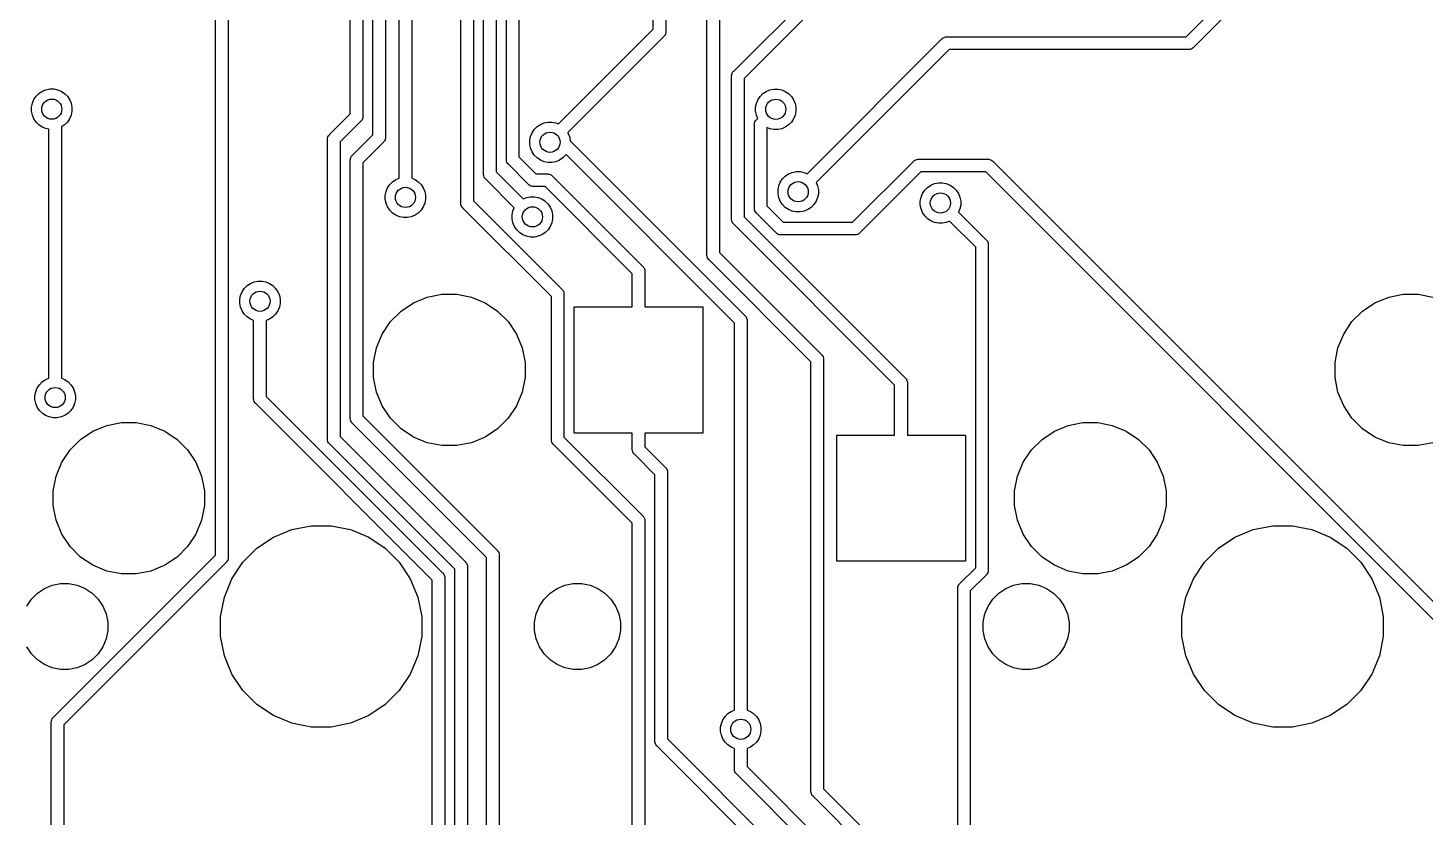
# Model space of a CAD drawing. Extents: x 1.2 to 14.9, y -4.9 to -0.3.
# Drawn here: x 9.416 to 10.506, y -3.134 to -2.518 of the extents above; entities that cross this region are included whole.
import ezdxf

# ---------------------------------------------------------------- set-up
doc = ezdxf.new("R2010")
doc.units = 0
doc.header["$MEASUREMENT"] = 0
doc.layers.add('BLACK', color=7, linetype='CONTINUOUS')

msp = doc.modelspace()

# ---------------------------------------------------------------- linework, layer by layer
at = {"layer": 'BLACK', "linetype": 'CONTINUOUS'}
for p, q in [((9.66772, -2.58543), (9.66772, -2.07921)), ((9.67756, -2.07921), (9.67756, -2.58723)), ((9.68545, -2.60165), (9.68545, -2.13216)), ((9.69529, -2.13396), (9.69529, -2.60344)), ((9.70585, -2.63548), (9.70585, -2.14937)), ((9.71569, -2.15117), (9.71569, -2.63548)), ((9.90408, -2.51928), (9.90408, -2.21799)), ((9.91393, -2.21979), (9.91393, -2.52108)), ((10.3198, -2.52536), (10.6274, -2.21772)), ((10.6357, -2.22341), (10.3255, -2.53359)), ((9.75403, -2.65499), (9.75403, -2.33513)), ((9.76387, -2.33513), (9.76387, -2.65319)), ((9.77176, -2.63232), (9.77176, -2.34302)), ((9.946, -2.69537), (9.946, -2.333)), ((9.95585, -2.33479), (9.95585, -2.69357)), ((9.7816, -2.34482), (9.7816, -2.63052)), ((9.78949, -2.62077), (9.78949, -2.35037)), ((9.79933, -2.35216), (9.79933, -2.61897)), ((9.56272, -2.92938), (9.56272, -2.41147)), ((9.57256, -2.40967), (9.57256, -2.93118)), ((9.96684, -2.55205), (10.0448, -2.47407)), ((10.053, -2.47976), (9.97507, -2.55774)), ((9.83016, -2.5932), (9.90408, -2.51928)), ((9.91231, -2.52497), (9.83739, -2.5999)), ((9.9125, -2.52482), (9.91231, -2.52497)), ((9.91282, -2.52443), (9.9125, -2.52482)), ((9.91312, -2.52407), (9.91282, -2.52443)), ((9.91357, -2.52321), (9.91312, -2.52407)), ((9.91385, -2.52228), (9.91357, -2.52321)), ((9.91357, -2.52321), (9.91357, -2.52321)), ((9.91393, -2.52156), (9.91385, -2.52228)), ((9.91393, -2.52108), (9.91395, -2.52132)), ((9.91395, -2.52132), (9.91393, -2.52156)), ((9.91393, -2.52156), (9.91393, -2.52156)), ((10.0242, -2.632), (10.1293, -2.52697)), ((10.1293, -2.52697), (10.1294, -2.52679)), ((10.1294, -2.52679), (10.1296, -2.52663)), ((10.1296, -2.52663), (10.1302, -2.52617)), ((10.1296, -2.52663), (10.1296, -2.52663)), ((10.1302, -2.52617), (10.131, -2.52571)), ((10.131, -2.52571), (10.132, -2.52543)), ((10.132, -2.52543), (10.1327, -2.52536)), ((10.1327, -2.52536), (10.1329, -2.52534)), ((10.1327, -2.52536), (10.1327, -2.52536)), ((10.1329, -2.52534), (10.1332, -2.52536)), ((10.1332, -2.52536), (10.3198, -2.52536)), ((10.135, -2.5352), (10.0312, -2.63896)), ((10.3216, -2.5352), (10.135, -2.5352)), ((10.3218, -2.53523), (10.3216, -2.5352)), ((10.3221, -2.5352), (10.3218, -2.53523)), ((10.3228, -2.53513), (10.3221, -2.5352)), ((10.3221, -2.5352), (10.3221, -2.5352)), ((10.3237, -2.53485), (10.3228, -2.53513)), ((10.3246, -2.5344), (10.3237, -2.53485)), ((10.3253, -2.53378), (10.3246, -2.5344)), ((10.3255, -2.53359), (10.3253, -2.53378)), ((9.9652, -2.5557), (9.96522, -2.55546)), ((9.96522, -2.55594), (9.9652, -2.5557)), ((9.96522, -2.55546), (9.9653, -2.55473)), ((9.96522, -2.55546), (9.96522, -2.55546)), ((9.96522, -2.66745), (9.96522, -2.55594)), ((9.9653, -2.55473), (9.96558, -2.5538)), ((9.96558, -2.5538), (9.96603, -2.55295)), ((9.96603, -2.55295), (9.96665, -2.5522)), ((9.96665, -2.5522), (9.96684, -2.55205)), ((9.97507, -2.55774), (9.97507, -2.66565)), ((9.42093, -2.57424), (9.42265, -2.57166)), ((9.42265, -2.57166), (9.42484, -2.56947)), ((9.42484, -2.56947), (9.42742, -2.56775)), ((9.42742, -2.56775), (9.43029, -2.56656)), ((9.43029, -2.56656), (9.43333, -2.56595)), ((9.43333, -2.56595), (9.43643, -2.56595)), ((9.43643, -2.56595), (9.43948, -2.56656)), ((9.43948, -2.56656), (9.44234, -2.56775)), ((9.44234, -2.56775), (9.44492, -2.56947)), ((9.44492, -2.56947), (9.44711, -2.57166)), ((9.44711, -2.57166), (9.44884, -2.57424)), ((9.98571, -2.57434), (9.98743, -2.57176)), ((9.98743, -2.57176), (9.98962, -2.56957)), ((9.98962, -2.56957), (9.9922, -2.56784)), ((9.9922, -2.56784), (9.99507, -2.56666)), ((9.99507, -2.56666), (9.99811, -2.56605)), ((9.99811, -2.56605), (10.0012, -2.56605)), ((10.0012, -2.56605), (10.0043, -2.56666)), ((10.0043, -2.56666), (10.0071, -2.56784)), ((10.0071, -2.56784), (10.0097, -2.56957)), ((10.0097, -2.56957), (10.0119, -2.57176)), ((10.0119, -2.57176), (10.0136, -2.57434)), ((9.41913, -2.58015), (9.41974, -2.57711)), ((9.41913, -2.58325), (9.41913, -2.58015)), ((9.41974, -2.57711), (9.42093, -2.57424)), ((9.44884, -2.57424), (9.45002, -2.57711)), ((9.45002, -2.57711), (9.45063, -2.58015)), ((9.45063, -2.58015), (9.45063, -2.58325)), ((9.98391, -2.58025), (9.98452, -2.57721)), ((9.98391, -2.58335), (9.98391, -2.58025)), ((9.98452, -2.57721), (9.98571, -2.57434)), ((10.0136, -2.57434), (10.0148, -2.57721)), ((10.0148, -2.57721), (10.0154, -2.58025)), ((10.0154, -2.58025), (10.0154, -2.58335)), ((9.41974, -2.58629), (9.41913, -2.58325)), ((9.42093, -2.58916), (9.41974, -2.58629)), ((9.42265, -2.59174), (9.42093, -2.58916)), ((9.42484, -2.59393), (9.42265, -2.59174)), ((9.44711, -2.59174), (9.44492, -2.59393)), ((9.44884, -2.58916), (9.44711, -2.59174)), ((9.45002, -2.58629), (9.44884, -2.58916)), ((9.45063, -2.58325), (9.45002, -2.58629)), ((9.6516, -2.60155), (9.66772, -2.58543)), ((9.67595, -2.59112), (9.65983, -2.60724)), ((9.67613, -2.59097), (9.67595, -2.59112)), ((9.67629, -2.59078), (9.67613, -2.59097)), ((9.67675, -2.59022), (9.67629, -2.59078)), ((9.67629, -2.59078), (9.67629, -2.59078)), ((9.67692, -2.58991), (9.67675, -2.59022)), ((9.67721, -2.58936), (9.67692, -2.58991)), ((9.67749, -2.58844), (9.67721, -2.58936)), ((9.67756, -2.58771), (9.67749, -2.58844)), ((9.67756, -2.58723), (9.67758, -2.58747)), ((9.67758, -2.58747), (9.67756, -2.58771)), ((9.67756, -2.58771), (9.67756, -2.58771)), ((9.81349, -2.59527), (9.81607, -2.59354)), ((9.81607, -2.59354), (9.81893, -2.59236)), ((9.81893, -2.59236), (9.82198, -2.59175)), ((9.82198, -2.59175), (9.82508, -2.59175)), ((9.82508, -2.59175), (9.82812, -2.59236)), ((9.82812, -2.59236), (9.83016, -2.5932)), ((9.98293, -2.59359), (9.98302, -2.59262)), ((9.98295, -2.59383), (9.98293, -2.59359)), ((9.98295, -2.65888), (9.98295, -2.59383)), ((9.98302, -2.59262), (9.98331, -2.59169)), ((9.98331, -2.59169), (9.98376, -2.59084)), ((9.98376, -2.59084), (9.98422, -2.59028)), ((9.98452, -2.58639), (9.98391, -2.58335)), ((9.98422, -2.59028), (9.98438, -2.59009)), ((9.98422, -2.59028), (9.98422, -2.59028)), ((9.98438, -2.59009), (9.98456, -2.58994)), ((9.98557, -2.58893), (9.98452, -2.58639)), ((9.98456, -2.58994), (9.98557, -2.58893)), ((10.0119, -2.59184), (10.0097, -2.59403)), ((10.0136, -2.58926), (10.0119, -2.59184)), ((10.0148, -2.58639), (10.0136, -2.58926)), ((10.0154, -2.58335), (10.0148, -2.58639)), ((9.42742, -2.59566), (9.42484, -2.59393)), ((9.43029, -2.59684), (9.42742, -2.59566)), ((9.43262, -2.59731), (9.43029, -2.59684)), ((9.43262, -2.79155), (9.43262, -2.59731)), ((9.44492, -2.59393), (9.44246, -2.59558)), ((9.44246, -2.59558), (9.44246, -2.79155)), ((9.64999, -2.60496), (9.65006, -2.60424)), ((9.65006, -2.60424), (9.65034, -2.60331)), ((9.65034, -2.60331), (9.6508, -2.60245)), ((9.6508, -2.60245), (9.65141, -2.6017)), ((9.65141, -2.6017), (9.6516, -2.60155)), ((9.66933, -2.61777), (9.68545, -2.60165)), ((9.69522, -2.60465), (9.69505, -2.6052)), ((9.69529, -2.60393), (9.69522, -2.60465)), ((9.69529, -2.60344), (9.69532, -2.60369)), ((9.69532, -2.60369), (9.69529, -2.60393)), ((9.69529, -2.60393), (9.69529, -2.60393)), ((9.80778, -2.60595), (9.80838, -2.60291)), ((9.80838, -2.60291), (9.80957, -2.60004)), ((9.80957, -2.60004), (9.8113, -2.59746)), ((9.8113, -2.59746), (9.81349, -2.59527)), ((9.83739, -2.5999), (9.83748, -2.60004)), ((9.83748, -2.60004), (9.83867, -2.60291)), ((9.83867, -2.60291), (9.83928, -2.60595)), ((9.99507, -2.59694), (9.9928, -2.596)), ((9.9928, -2.596), (9.9928, -2.65709)), ((9.99811, -2.59755), (9.99507, -2.59694)), ((10.0012, -2.59755), (9.99811, -2.59755)), ((10.0043, -2.59694), (10.0012, -2.59755)), ((10.0071, -2.59575), (10.0043, -2.59694)), ((10.0097, -2.59403), (10.0071, -2.59575)), ((9.64996, -2.6052), (9.64999, -2.60496)), ((9.64999, -2.60544), (9.64996, -2.6052)), ((9.64999, -2.60496), (9.64999, -2.60496)), ((9.64999, -2.83881), (9.64999, -2.60544)), ((9.65983, -2.60724), (9.65983, -2.83702)), ((9.69368, -2.60734), (9.67756, -2.62346)), ((9.69387, -2.60718), (9.69368, -2.60734)), ((9.69424, -2.60673), (9.69387, -2.60718)), ((9.69448, -2.60643), (9.69424, -2.60673)), ((9.69494, -2.60558), (9.69448, -2.60643)), ((9.69505, -2.6052), (9.69494, -2.60558)), ((9.80778, -2.60905), (9.80778, -2.60595)), ((9.80838, -2.61209), (9.80778, -2.60905)), ((9.80957, -2.61496), (9.80838, -2.61209)), ((9.8113, -2.61754), (9.80957, -2.61496)), ((9.83928, -2.60595), (9.83928, -2.60639)), ((9.83928, -2.60639), (9.97567, -2.74279)), ((9.66769, -2.62142), (9.66772, -2.62118)), ((9.66772, -2.62166), (9.66769, -2.62142)), ((9.66772, -2.62118), (9.66779, -2.62045)), ((9.66772, -2.62118), (9.66772, -2.62118)), ((9.66772, -2.82261), (9.66772, -2.62166)), ((9.66779, -2.62045), (9.66807, -2.61952)), ((9.66807, -2.61952), (9.66853, -2.61867)), ((9.66853, -2.61867), (9.66914, -2.61792)), ((9.66914, -2.61792), (9.66933, -2.61777)), ((9.67756, -2.62346), (9.67756, -2.82082)), ((9.78946, -2.62101), (9.78949, -2.62077)), ((9.78949, -2.62125), (9.78946, -2.62101)), ((9.78956, -2.62198), (9.78949, -2.62125)), ((9.78949, -2.62125), (9.78949, -2.62125)), ((9.78984, -2.6229), (9.78956, -2.62198)), ((9.7903, -2.62376), (9.78984, -2.6229)), ((9.79091, -2.62451), (9.7903, -2.62376)), ((9.7911, -2.62466), (9.79091, -2.62451)), ((9.80687, -2.64044), (9.7911, -2.62466)), ((9.79933, -2.61897), (9.81256, -2.6322)), ((9.81349, -2.61973), (9.8113, -2.61754)), ((9.81607, -2.62146), (9.81349, -2.61973)), ((9.81893, -2.62264), (9.81607, -2.62146)), ((9.82198, -2.62325), (9.81893, -2.62264)), ((9.82508, -2.62325), (9.82198, -2.62325)), ((9.82812, -2.62264), (9.82508, -2.62325)), ((9.83099, -2.62146), (9.82812, -2.62264)), ((9.83357, -2.61973), (9.83099, -2.62146)), ((9.83576, -2.61754), (9.83357, -2.61973)), ((9.83606, -2.61709), (9.83576, -2.61754)), ((9.96744, -2.74848), (9.83606, -2.61709)), ((10.0596, -2.66983), (10.107, -2.62243)), ((10.107, -2.62243), (10.1072, -2.62224)), ((10.1072, -2.62224), (10.1074, -2.62209)), ((10.1074, -2.62209), (10.1079, -2.62162)), ((10.1074, -2.62209), (10.1074, -2.62209)), ((10.1079, -2.62162), (10.1088, -2.62117)), ((10.1079, -2.62162), (10.1079, -2.62162)), ((10.1079, -2.62162), (10.1079, -2.62162)), ((10.1088, -2.62117), (10.1097, -2.62089)), ((10.1097, -2.62089), (10.1104, -2.62081)), ((10.1104, -2.62081), (10.1107, -2.62079)), ((10.1104, -2.62081), (10.1104, -2.62081)), ((10.1107, -2.62079), (10.1109, -2.62081)), ((10.1109, -2.62081), (10.1653, -2.62081)), ((10.1653, -2.62081), (10.1655, -2.62079)), ((10.1655, -2.62079), (10.1658, -2.62081)), ((10.1658, -2.62081), (10.1658, -2.62081)), ((10.1658, -2.62081), (10.1665, -2.62089)), ((10.1665, -2.62089), (10.1674, -2.62117)), ((10.1674, -2.62117), (10.1683, -2.62162)), ((10.1683, -2.62162), (10.169, -2.62224)), ((10.169, -2.62224), (10.1692, -2.62243)), ((10.1692, -2.62243), (10.6049, -3.05819)), ((9.70073, -2.63826), (9.70331, -2.63653)), ((9.70331, -2.63653), (9.70585, -2.63548)), ((9.71569, -2.63548), (9.71823, -2.63653)), ((9.71823, -2.63653), (9.72081, -2.63826)), ((9.77174, -2.63256), (9.77176, -2.63232)), ((9.77176, -2.6328), (9.77174, -2.63256)), ((9.77183, -2.63353), (9.77176, -2.6328)), ((9.77176, -2.6328), (9.77176, -2.6328)), ((9.77211, -2.63446), (9.77183, -2.63353)), ((9.77257, -2.63531), (9.77211, -2.63446)), ((9.77318, -2.63606), (9.77257, -2.63531)), ((9.77337, -2.63621), (9.77318, -2.63606)), ((9.79571, -2.65855), (9.77337, -2.63621)), ((9.7816, -2.63052), (9.80267, -2.65159)), ((9.81256, -2.6322), (9.82151, -2.6322)), ((9.82151, -2.6322), (9.82175, -2.63218)), ((9.82175, -2.63218), (9.82199, -2.6322)), ((9.82199, -2.6322), (9.82199, -2.6322)), ((9.82199, -2.6322), (9.82272, -2.63228)), ((9.82272, -2.63228), (9.82364, -2.63256)), ((9.82364, -2.63256), (9.8245, -2.63301)), ((9.8245, -2.63301), (9.82525, -2.63363)), ((9.82525, -2.63363), (9.8254, -2.63382)), ((9.8254, -2.63382), (9.89595, -2.70436)), ((10.0032, -2.63863), (10.0049, -2.63606)), ((10.0049, -2.63606), (10.0071, -2.63386)), ((10.0071, -2.63386), (10.0097, -2.63214)), ((10.0097, -2.63214), (10.0125, -2.63095)), ((10.0125, -2.63095), (10.0156, -2.63035)), ((10.0156, -2.63035), (10.0187, -2.63035)), ((10.0187, -2.63035), (10.0217, -2.63095)), ((10.0217, -2.63095), (10.0242, -2.632)), ((10.1127, -2.63066), (10.0653, -2.67806)), ((10.1635, -2.63066), (10.1127, -2.63066)), ((10.5992, -3.06642), (10.1635, -2.63066)), ((9.69502, -2.64894), (9.69562, -2.64589)), ((9.69562, -2.64589), (9.69681, -2.64303)), ((9.69681, -2.64303), (9.69854, -2.64045)), ((9.69854, -2.64045), (9.70073, -2.63826)), ((9.72081, -2.63826), (9.723, -2.64045)), ((9.723, -2.64045), (9.72472, -2.64303)), ((9.72472, -2.64303), (9.72591, -2.64589)), ((9.72591, -2.64589), (9.72652, -2.64894)), ((9.80703, -2.64062), (9.80687, -2.64044)), ((9.80721, -2.64078), (9.80703, -2.64062)), ((9.80765, -2.64113), (9.80721, -2.64078)), ((9.80721, -2.64078), (9.80721, -2.64078)), ((9.80778, -2.64124), (9.80765, -2.64113)), ((9.80863, -2.64169), (9.80778, -2.64124)), ((9.80956, -2.64198), (9.80863, -2.64169)), ((9.81028, -2.64205), (9.80956, -2.64198)), ((9.81052, -2.64207), (9.81028, -2.64205)), ((9.81028, -2.64205), (9.81028, -2.64205)), ((9.81076, -2.64205), (9.81052, -2.64207)), ((9.81971, -2.64205), (9.81076, -2.64205)), ((9.88772, -2.71005), (9.81971, -2.64205)), ((10.0014, -2.64454), (10.002, -2.6415)), ((10.0014, -2.64765), (10.0014, -2.64454)), ((10.002, -2.65069), (10.0014, -2.64765)), ((10.002, -2.6415), (10.0032, -2.63863)), ((10.0312, -2.63896), (10.0323, -2.6415)), ((10.0323, -2.6415), (10.0329, -2.64454)), ((10.0329, -2.64765), (10.0323, -2.65069)), ((10.0329, -2.64454), (10.0329, -2.64765)), ((10.113, -2.65028), (10.1142, -2.64742)), ((10.1142, -2.64742), (10.1159, -2.64484)), ((10.1159, -2.64484), (10.1181, -2.64265)), ((10.1181, -2.64265), (10.1207, -2.64092)), ((10.1207, -2.64092), (10.1236, -2.63974)), ((10.1236, -2.63974), (10.1266, -2.63913)), ((10.1266, -2.63913), (10.1297, -2.63913)), ((10.1297, -2.63913), (10.1327, -2.63974)), ((10.1327, -2.63974), (10.1356, -2.64092)), ((10.1356, -2.64092), (10.1382, -2.64265)), ((10.1382, -2.64265), (10.1404, -2.64484)), ((10.1404, -2.64484), (10.1421, -2.64742)), ((10.1421, -2.64742), (10.1433, -2.65028)), ((9.69502, -2.65204), (9.69502, -2.64894)), ((9.69562, -2.65508), (9.69502, -2.65204)), ((9.69681, -2.65795), (9.69562, -2.65508)), ((9.69854, -2.66053), (9.69681, -2.65795)), ((9.72472, -2.65795), (9.723, -2.66053)), ((9.72591, -2.65508), (9.72472, -2.65795)), ((9.72652, -2.65204), (9.72591, -2.65508)), ((9.72652, -2.64894), (9.72652, -2.65204)), ((9.75401, -2.65523), (9.75403, -2.65499)), ((9.75403, -2.65547), (9.75401, -2.65523)), ((9.7541, -2.6562), (9.75403, -2.65547)), ((9.75403, -2.65547), (9.75403, -2.65547)), ((9.75438, -2.65712), (9.7541, -2.6562)), ((9.75484, -2.65798), (9.75438, -2.65712)), ((9.75546, -2.65873), (9.75484, -2.65798)), ((9.75564, -2.65888), (9.75546, -2.65873)), ((9.8246, -2.72784), (9.75564, -2.65888)), ((9.76387, -2.65319), (9.83283, -2.72215)), ((9.79466, -2.66109), (9.79571, -2.65855)), ((9.80267, -2.65159), (9.80521, -2.65054)), ((9.80521, -2.65054), (9.80825, -2.64993)), ((9.80825, -2.64993), (9.81135, -2.64993)), ((9.81135, -2.64993), (9.81439, -2.65054)), ((9.81439, -2.65054), (9.81726, -2.65173)), ((9.81726, -2.65173), (9.81984, -2.65345)), ((9.81984, -2.65345), (9.82203, -2.65564)), ((9.82203, -2.65564), (9.82375, -2.65822)), ((9.82375, -2.65822), (9.82494, -2.66109)), ((9.98293, -2.65913), (9.98295, -2.65888)), ((9.98295, -2.65937), (9.98293, -2.65913)), ((9.9928, -2.65709), (10.0055, -2.66983)), ((10.0032, -2.65355), (10.002, -2.65069)), ((10.0049, -2.65613), (10.0032, -2.65355)), ((10.0071, -2.65833), (10.0049, -2.65613)), ((10.0097, -2.66005), (10.0071, -2.65833)), ((10.0272, -2.65833), (10.0246, -2.66005)), ((10.0293, -2.65613), (10.0272, -2.65833)), ((10.0311, -2.65355), (10.0293, -2.65613)), ((10.0323, -2.65069), (10.0311, -2.65355)), ((10.1124, -2.65333), (10.113, -2.65028)), ((10.1124, -2.65643), (10.1124, -2.65333)), ((10.113, -2.65947), (10.1124, -2.65643)), ((10.1433, -2.65028), (10.1439, -2.65333)), ((10.1439, -2.65643), (10.1433, -2.65947)), ((10.1439, -2.65333), (10.1439, -2.65643)), ((9.70073, -2.66272), (9.69854, -2.66053)), ((9.70331, -2.66444), (9.70073, -2.66272)), ((9.70617, -2.66563), (9.70331, -2.66444)), ((9.70922, -2.66624), (9.70617, -2.66563)), ((9.71232, -2.66624), (9.70922, -2.66624)), ((9.71536, -2.66563), (9.71232, -2.66624)), ((9.71823, -2.66444), (9.71536, -2.66563)), ((9.72081, -2.66272), (9.71823, -2.66444)), ((9.723, -2.66053), (9.72081, -2.66272)), ((9.79405, -2.66413), (9.79466, -2.66109)), ((9.79405, -2.66723), (9.79405, -2.66413)), ((9.79466, -2.67027), (9.79405, -2.66723)), ((9.82494, -2.66109), (9.82555, -2.66413)), ((9.82555, -2.66723), (9.82494, -2.67027)), ((9.82555, -2.66413), (9.82555, -2.66723)), ((9.9652, -2.66769), (9.96522, -2.66745)), ((9.9653, -2.66866), (9.9652, -2.66769)), ((9.96558, -2.66959), (9.9653, -2.66866)), ((9.96603, -2.67044), (9.96558, -2.66959)), ((9.97507, -2.66565), (10.1007, -2.79126)), ((9.98302, -2.66009), (9.98295, -2.65937)), ((9.98295, -2.65937), (9.98295, -2.65937)), ((9.98331, -2.66102), (9.98302, -2.66009)), ((9.98376, -2.66187), (9.98331, -2.66102)), ((9.98438, -2.66262), (9.98376, -2.66187)), ((9.98457, -2.66278), (9.98438, -2.66262)), ((9.99985, -2.67806), (9.98457, -2.66278)), ((10.0055, -2.66983), (10.0596, -2.66983)), ((10.0125, -2.66124), (10.0097, -2.66005)), ((10.0156, -2.66184), (10.0125, -2.66124)), ((10.0187, -2.66184), (10.0156, -2.66184)), ((10.0217, -2.66124), (10.0187, -2.66184)), ((10.0246, -2.66005), (10.0217, -2.66124)), ((10.1142, -2.66234), (10.113, -2.65947)), ((10.1159, -2.66492), (10.1142, -2.66234)), ((10.1181, -2.66711), (10.1159, -2.66492)), ((10.1207, -2.66883), (10.1181, -2.66711)), ((10.1236, -2.67002), (10.1207, -2.66883)), ((10.1266, -2.67063), (10.1236, -2.67002)), ((10.1327, -2.67002), (10.1297, -2.67063)), ((10.1353, -2.66897), (10.1327, -2.67002)), ((10.1556, -2.68925), (10.1353, -2.66897)), ((10.1433, -2.65947), (10.1422, -2.66201)), ((10.1422, -2.66201), (10.1638, -2.68356)), ((9.79584, -2.67314), (9.79466, -2.67027)), ((9.79757, -2.67572), (9.79584, -2.67314)), ((9.79976, -2.67791), (9.79757, -2.67572)), ((9.80234, -2.67964), (9.79976, -2.67791)), ((9.80521, -2.68082), (9.80234, -2.67964)), ((9.80825, -2.68143), (9.80521, -2.68082)), ((9.81439, -2.68082), (9.81135, -2.68143)), ((9.81726, -2.67964), (9.81439, -2.68082)), ((9.81984, -2.67791), (9.81726, -2.67964)), ((9.82203, -2.67572), (9.81984, -2.67791)), ((9.82375, -2.67314), (9.82203, -2.67572)), ((9.82494, -2.67027), (9.82375, -2.67314)), ((9.96636, -2.67084), (9.96603, -2.67044)), ((9.96665, -2.67119), (9.96636, -2.67084)), ((9.96684, -2.67134), (9.96665, -2.67119)), ((10.0924, -2.79695), (9.96684, -2.67134)), ((10, -2.67824), (9.99985, -2.67806)), ((10.0002, -2.6784), (10, -2.67824)), ((10.0007, -2.67886), (10.0002, -2.6784)), ((10.0009, -2.67891), (10.0007, -2.67886)), ((10.0016, -2.67932), (10.0009, -2.67891)), ((10.0025, -2.6796), (10.0016, -2.67932)), ((10.0033, -2.67967), (10.0025, -2.6796)), ((10.0035, -2.67969), (10.0033, -2.67967)), ((10.0033, -2.67967), (10.0033, -2.67967)), ((10.0037, -2.67967), (10.0035, -2.67969)), ((10.0614, -2.67967), (10.0037, -2.67967)), ((10.0617, -2.67969), (10.0614, -2.67967)), ((10.0619, -2.67967), (10.0617, -2.67969)), ((10.0626, -2.6796), (10.0619, -2.67967)), ((10.0619, -2.67967), (10.0619, -2.67967)), ((10.0636, -2.67932), (10.0626, -2.6796)), ((10.0644, -2.67886), (10.0636, -2.67932)), ((10.0652, -2.67824), (10.0644, -2.67886)), ((10.0653, -2.67806), (10.0652, -2.67824)), ((10.1297, -2.67063), (10.1266, -2.67063)), ((9.81135, -2.68143), (9.80825, -2.68143)), ((10.1556, -2.93923), (10.1556, -2.68925)), ((10.1638, -2.68356), (10.164, -2.68371)), ((10.164, -2.68371), (10.1641, -2.6839)), ((10.1641, -2.6839), (10.1641, -2.6839)), ((10.1641, -2.6839), (10.1646, -2.68446)), ((10.1646, -2.68446), (10.1647, -2.6847)), ((10.1647, -2.6847), (10.165, -2.68532)), ((10.165, -2.68532), (10.1653, -2.68624)), ((10.1653, -2.68624), (10.1654, -2.68697)), ((10.1654, -2.68697), (10.1654, -2.68697)), ((10.1654, -2.68697), (10.1654, -2.68721)), ((10.1654, -2.68721), (10.1654, -2.68745)), ((10.1654, -2.68745), (10.1654, -2.94103)), ((9.94598, -2.69561), (9.946, -2.69537)), ((9.946, -2.69585), (9.94598, -2.69561)), ((9.94608, -2.69657), (9.946, -2.69585)), ((9.946, -2.69585), (9.946, -2.69585)), ((9.94636, -2.6975), (9.94608, -2.69657)), ((9.94681, -2.69835), (9.94636, -2.6975)), ((9.94743, -2.6991), (9.94681, -2.69835)), ((9.94762, -2.69926), (9.94743, -2.6991)), ((10.0271, -2.77875), (9.94762, -2.69926)), ((9.95585, -2.69357), (10.0353, -2.77307)), ((9.88772, -2.72322), (9.88772, -2.71005)), ((9.89595, -2.70436), (9.89613, -2.70452)), ((9.89613, -2.70452), (9.89629, -2.7047)), ((9.89629, -2.7047), (9.89629, -2.7047)), ((9.89629, -2.7047), (9.89675, -2.70526)), ((9.89675, -2.70526), (9.89721, -2.70612)), ((9.89721, -2.70612), (9.89749, -2.70705)), ((9.89749, -2.70705), (9.89756, -2.70777)), ((9.89756, -2.70777), (9.89756, -2.70777)), ((9.89756, -2.70777), (9.89758, -2.70801)), ((9.89758, -2.70801), (9.89756, -2.70825)), ((9.89756, -2.70825), (9.89756, -2.73579)), ((9.58215, -2.72689), (9.58334, -2.72402)), ((9.58334, -2.72402), (9.58506, -2.72144)), ((9.58506, -2.72144), (9.58726, -2.71925)), ((9.58726, -2.71925), (9.58984, -2.71752)), ((9.58984, -2.71752), (9.5927, -2.71634)), ((9.5927, -2.71634), (9.59574, -2.71573)), ((9.59574, -2.71573), (9.59885, -2.71573)), ((9.59885, -2.71573), (9.60189, -2.71634)), ((9.60189, -2.71634), (9.60475, -2.71752)), ((9.60475, -2.71752), (9.60733, -2.71925)), ((9.60733, -2.71925), (9.60953, -2.72144)), ((9.60953, -2.72144), (9.61125, -2.72402)), ((9.61125, -2.72402), (9.61244, -2.72689)), ((9.83283, -2.72215), (9.83302, -2.72231)), ((9.83302, -2.72231), (9.83317, -2.72249)), ((9.83317, -2.72249), (9.83364, -2.72306)), ((9.83364, -2.72306), (9.834, -2.72373)), ((9.834, -2.72373), (9.83409, -2.72391)), ((9.83409, -2.72391), (9.83437, -2.72484)), ((9.88772, -2.73579), (9.88772, -2.72322)), ((9.88772, -2.72322), (9.88772, -2.72322)), ((9.58155, -2.72993), (9.58215, -2.72689)), ((9.58155, -2.73303), (9.58155, -2.72993)), ((9.58215, -2.73607), (9.58155, -2.73303)), ((9.61244, -2.72689), (9.61304, -2.72993)), ((9.61304, -2.73303), (9.61244, -2.73607)), ((9.61304, -2.72993), (9.61304, -2.73303)), ((9.70735, -2.73913), (9.71703, -2.73267)), ((9.71703, -2.73267), (9.72777, -2.72821)), ((9.72777, -2.72821), (9.73918, -2.72594)), ((9.73918, -2.72594), (9.75082, -2.72594)), ((9.75082, -2.72594), (9.76223, -2.72821)), ((9.76223, -2.72821), (9.77297, -2.73267)), ((9.77297, -2.73267), (9.78265, -2.73913)), ((9.8246, -2.83918), (9.8246, -2.72784)), ((9.83437, -2.72484), (9.83444, -2.72556)), ((9.83444, -2.72556), (9.83444, -2.72556)), ((9.83444, -2.72556), (9.83447, -2.7258)), ((9.83447, -2.7258), (9.83444, -2.72604)), ((9.83444, -2.72604), (9.83444, -2.83739)), ((10.4574, -2.73913), (10.467, -2.73267)), ((10.467, -2.73267), (10.4778, -2.72821)), ((10.4778, -2.72821), (10.4892, -2.72594)), ((10.4892, -2.72594), (10.5008, -2.72594)), ((10.5008, -2.72594), (10.5122, -2.72821)), ((9.58334, -2.73894), (9.58215, -2.73607)), ((9.58506, -2.74152), (9.58334, -2.73894)), ((9.58726, -2.74371), (9.58506, -2.74152)), ((9.58984, -2.74544), (9.58726, -2.74371)), ((9.59237, -2.74649), (9.58984, -2.74544)), ((9.60475, -2.74544), (9.60222, -2.74649)), ((9.60733, -2.74371), (9.60475, -2.74544)), ((9.60953, -2.74152), (9.60733, -2.74371)), ((9.61125, -2.73894), (9.60953, -2.74152)), ((9.61244, -2.73607), (9.61125, -2.73894)), ((9.69913, -2.74735), (9.70735, -2.73913)), ((9.78265, -2.73913), (9.79087, -2.74735)), ((9.84244, -2.83421), (9.84244, -2.73579)), ((9.84244, -2.73579), (9.88772, -2.73579)), ((9.89756, -2.73579), (9.94283, -2.73579)), ((9.94283, -2.73579), (9.94283, -2.83421)), ((9.97567, -2.74279), (9.97586, -2.74294)), ((9.97586, -2.74294), (9.97601, -2.74313)), ((9.97601, -2.74313), (9.97601, -2.74313)), ((9.97601, -2.74313), (9.97647, -2.74369)), ((9.97647, -2.74369), (9.9765, -2.74375)), ((9.9765, -2.74375), (9.97693, -2.74455)), ((9.97693, -2.74455), (9.97721, -2.74548)), ((9.97721, -2.74548), (9.97728, -2.7462)), ((9.97728, -2.7462), (9.97728, -2.7462)), ((9.97728, -2.7462), (9.97731, -2.74644)), ((10.4491, -2.74735), (10.4574, -2.73913)), ((9.59237, -2.8074), (9.59237, -2.74649)), ((9.60222, -2.74649), (9.60222, -2.8056)), ((9.68821, -2.76777), (9.69267, -2.75703)), ((9.69267, -2.75703), (9.69913, -2.74735)), ((9.79087, -2.74735), (9.79733, -2.75703)), ((9.79733, -2.75703), (9.80179, -2.76777)), ((9.96744, -3.05019), (9.96744, -2.74848)), ((9.97731, -2.74644), (9.97728, -2.74668)), ((9.97728, -2.74668), (9.97728, -3.05019)), ((10.4382, -2.76777), (10.4427, -2.75703)), ((10.4427, -2.75703), (10.4491, -2.74735)), ((9.68594, -2.77918), (9.68821, -2.76777)), ((9.80179, -2.76777), (9.80406, -2.77918)), ((10.4359, -2.77918), (10.4382, -2.76777)), ((10.0271, -3.11346), (10.0271, -2.77875)), ((10.0353, -2.77307), (10.0355, -2.77322)), ((10.0355, -2.77322), (10.0357, -2.77341)), ((10.0357, -2.77341), (10.0361, -2.77397)), ((10.0361, -2.77397), (10.0362, -2.77401)), ((10.0362, -2.77401), (10.0366, -2.77482)), ((10.0366, -2.77482), (10.0369, -2.77575)), ((10.0369, -2.77575), (10.037, -2.77648)), ((10.037, -2.77648), (10.037, -2.77648)), ((10.037, -2.77648), (10.037, -2.77672)), ((10.037, -2.77672), (10.037, -2.77696)), ((10.037, -2.77696), (10.037, -3.11166)), ((9.68594, -2.79082), (9.68594, -2.77918)), ((9.80406, -2.77918), (9.80406, -2.79082)), ((10.4359, -2.79082), (10.4359, -2.77918)), ((9.4224, -2.80197), (9.42358, -2.7991)), ((9.42358, -2.7991), (9.42531, -2.79652)), ((9.42531, -2.79652), (9.4275, -2.79433)), ((9.4275, -2.79433), (9.43008, -2.7926)), ((9.43008, -2.7926), (9.43262, -2.79155)), ((9.44246, -2.79155), (9.445, -2.7926)), ((9.445, -2.7926), (9.44758, -2.79433)), ((9.44758, -2.79433), (9.44977, -2.79652)), ((9.44977, -2.79652), (9.4515, -2.7991)), ((9.4515, -2.7991), (9.45268, -2.80197)), ((9.68821, -2.80223), (9.68594, -2.79082)), ((9.80406, -2.79082), (9.80179, -2.80223)), ((10.0924, -2.83579), (10.0924, -2.79695)), ((10.1007, -2.79126), (10.1009, -2.79141)), ((10.1009, -2.79141), (10.101, -2.7916)), ((10.101, -2.7916), (10.101, -2.7916)), ((10.101, -2.7916), (10.1014, -2.79206)), ((10.1014, -2.79206), (10.1015, -2.79216)), ((10.1015, -2.79216), (10.1019, -2.79302)), ((10.1019, -2.79302), (10.1022, -2.79394)), ((10.1022, -2.79394), (10.1023, -2.79467)), ((10.1023, -2.79467), (10.1023, -2.79467)), ((10.1023, -2.79467), (10.1023, -2.79491)), ((10.1023, -2.79491), (10.1023, -2.79515)), ((10.1023, -2.79515), (10.1023, -2.83579)), ((10.4382, -2.80223), (10.4359, -2.79082)), ((9.42179, -2.80501), (9.4224, -2.80197)), ((9.42179, -2.80811), (9.42179, -2.80501)), ((9.4224, -2.81115), (9.42179, -2.80811)), ((9.42358, -2.81402), (9.4224, -2.81115)), ((9.45268, -2.81115), (9.4515, -2.81402)), ((9.45268, -2.80197), (9.45329, -2.80501)), ((9.45329, -2.80811), (9.45268, -2.81115)), ((9.45329, -2.80501), (9.45329, -2.80811)), ((9.59235, -2.80764), (9.59237, -2.8074)), ((9.59237, -2.80788), (9.59235, -2.80764)), ((9.5924, -2.80817), (9.59237, -2.80788)), ((9.59245, -2.8086), (9.5924, -2.80817)), ((9.59273, -2.80953), (9.59245, -2.8086)), ((9.59318, -2.81039), (9.59273, -2.80953)), ((9.59353, -2.81081), (9.59318, -2.81039)), ((9.5938, -2.81113), (9.59353, -2.81081)), ((9.59399, -2.81129), (9.5938, -2.81113)), ((9.73156, -2.94886), (9.59399, -2.81129)), ((9.60222, -2.8056), (9.73979, -2.94317)), ((9.69267, -2.81297), (9.68821, -2.80223)), ((9.80179, -2.80223), (9.79733, -2.81297)), ((10.4427, -2.81297), (10.4382, -2.80223)), ((9.42531, -2.8166), (9.42358, -2.81402)), ((9.4275, -2.81879), (9.42531, -2.8166)), ((9.43008, -2.82051), (9.4275, -2.81879)), ((9.43295, -2.8217), (9.43008, -2.82051)), ((9.43599, -2.82231), (9.43295, -2.8217)), ((9.43909, -2.82231), (9.43599, -2.82231)), ((9.44213, -2.8217), (9.43909, -2.82231)), ((9.445, -2.82051), (9.44213, -2.8217)), ((9.44758, -2.81879), (9.445, -2.82051)), ((9.44977, -2.8166), (9.44758, -2.81879)), ((9.4515, -2.81402), (9.44977, -2.8166)), ((9.66769, -2.82285), (9.66772, -2.82261)), ((9.67756, -2.82082), (9.78235, -2.92561)), ((9.69913, -2.82265), (9.69267, -2.81297)), ((9.70735, -2.83087), (9.69913, -2.82265)), ((9.79087, -2.82265), (9.78265, -2.83087)), ((9.79733, -2.81297), (9.79087, -2.82265)), ((10.4491, -2.82265), (10.4427, -2.81297)), ((10.4574, -2.83087), (10.4491, -2.82265)), ((9.45735, -2.83913), (9.46703, -2.83267)), ((9.46703, -2.83267), (9.47777, -2.82821)), ((9.47777, -2.82821), (9.48918, -2.82594)), ((9.48918, -2.82594), (9.50082, -2.82594)), ((9.50082, -2.82594), (9.51223, -2.82821)), ((9.51223, -2.82821), (9.52297, -2.83267)), ((9.52297, -2.83267), (9.53265, -2.83913)), ((9.66779, -2.82382), (9.66769, -2.82285)), ((9.66807, -2.82475), (9.66779, -2.82382)), ((9.66853, -2.8256), (9.66807, -2.82475)), ((9.66877, -2.8259), (9.66853, -2.8256)), ((9.66914, -2.82635), (9.66877, -2.8259)), ((9.66933, -2.8265), (9.66914, -2.82635)), ((9.77412, -2.9313), (9.66933, -2.8265)), ((9.71703, -2.83733), (9.70735, -2.83087)), ((9.78265, -2.83087), (9.77297, -2.83733)), ((10.2074, -2.83913), (10.217, -2.83267)), ((10.217, -2.83267), (10.2278, -2.82821)), ((10.2278, -2.82821), (10.2392, -2.82594)), ((10.2392, -2.82594), (10.2508, -2.82594)), ((10.2508, -2.82594), (10.2622, -2.82821)), ((10.2622, -2.82821), (10.273, -2.83267)), ((10.273, -2.83267), (10.2826, -2.83913)), ((10.467, -2.83733), (10.4574, -2.83087)), ((9.44913, -2.84735), (9.45735, -2.83913)), ((9.53265, -2.83913), (9.54087, -2.84735)), ((9.64996, -2.83906), (9.64999, -2.83881)), ((9.65006, -2.84002), (9.64996, -2.83906)), ((9.65034, -2.84095), (9.65006, -2.84002)), ((9.6508, -2.8418), (9.65034, -2.84095)), ((9.65118, -2.84227), (9.6508, -2.8418)), ((9.65141, -2.84255), (9.65118, -2.84227)), ((9.6516, -2.84271), (9.65141, -2.84255)), ((9.74929, -2.94039), (9.6516, -2.84271)), ((9.65983, -2.83702), (9.75752, -2.9347)), ((9.72777, -2.84179), (9.71703, -2.83733)), ((9.73918, -2.84406), (9.72777, -2.84179)), ((9.75082, -2.84406), (9.73918, -2.84406)), ((9.76223, -2.84179), (9.75082, -2.84406)), ((9.77297, -2.83733), (9.76223, -2.84179)), ((9.82458, -2.83943), (9.8246, -2.83918)), ((9.8246, -2.83967), (9.82458, -2.83943)), ((9.82467, -2.84039), (9.8246, -2.83967)), ((9.8246, -2.83967), (9.8246, -2.83967)), ((9.82495, -2.84132), (9.82467, -2.84039)), ((9.82541, -2.84217), (9.82495, -2.84132)), ((9.82603, -2.84292), (9.82541, -2.84217)), ((9.82621, -2.84308), (9.82603, -2.84292)), ((9.88772, -2.90458), (9.82621, -2.84308)), ((9.83444, -2.83739), (9.89595, -2.89889)), ((9.88772, -2.83421), (9.84244, -2.83421)), ((9.88772, -2.84678), (9.88772, -2.83421)), ((9.94283, -2.83421), (9.89756, -2.83421)), ((9.89756, -2.83421), (9.89756, -2.84498)), ((10.0472, -2.93421), (10.0472, -2.83579)), ((10.0472, -2.83579), (10.0924, -2.83579)), ((10.1023, -2.83579), (10.1476, -2.83579)), ((10.1476, -2.83579), (10.1476, -2.93421)), ((10.1991, -2.84735), (10.2074, -2.83913)), ((10.2826, -2.83913), (10.2909, -2.84735)), ((10.4778, -2.84179), (10.467, -2.83733)), ((10.4892, -2.84406), (10.4778, -2.84179)), ((10.5008, -2.84406), (10.4892, -2.84406)), ((10.5122, -2.84179), (10.5008, -2.84406)), ((9.44267, -2.85703), (9.44913, -2.84735)), ((9.54087, -2.84735), (9.54733, -2.85703)), ((9.88769, -2.84702), (9.88772, -2.84678)), ((9.88779, -2.84798), (9.88769, -2.84702)), ((9.88807, -2.84891), (9.88779, -2.84798)), ((9.88853, -2.84977), (9.88807, -2.84891)), ((9.88879, -2.85009), (9.88853, -2.84977)), ((9.88914, -2.85052), (9.88879, -2.85009)), ((9.88933, -2.85067), (9.88914, -2.85052)), ((9.90544, -2.86679), (9.88933, -2.85067)), ((9.89756, -2.84498), (9.91368, -2.8611)), ((10.1927, -2.85703), (10.1991, -2.84735)), ((10.2909, -2.84735), (10.2973, -2.85703)), ((9.43821, -2.86777), (9.44267, -2.85703)), ((9.54733, -2.85703), (9.55179, -2.86777)), ((9.91368, -2.8611), (9.91386, -2.86125)), ((9.91386, -2.86125), (9.91402, -2.86144)), ((9.91402, -2.86144), (9.91402, -2.86144)), ((9.91402, -2.86144), (9.91434, -2.86183)), ((9.91434, -2.86183), (9.91448, -2.862)), ((9.91448, -2.862), (9.91493, -2.86286)), ((9.91493, -2.86286), (9.91522, -2.86378)), ((9.91522, -2.86378), (9.91529, -2.86451)), ((9.91529, -2.86451), (9.91529, -2.86451)), ((9.91529, -2.86451), (9.91531, -2.86475)), ((9.91531, -2.86475), (9.91529, -2.86499)), ((9.91529, -2.86499), (9.91529, -3.07272)), ((10.1882, -2.86777), (10.1927, -2.85703)), ((10.2973, -2.85703), (10.3018, -2.86777)), ((9.43594, -2.87918), (9.43821, -2.86777)), ((9.55179, -2.86777), (9.55406, -2.87918)), ((9.90544, -3.07451), (9.90544, -2.86679)), ((10.1859, -2.87918), (10.1882, -2.86777)), ((10.3018, -2.86777), (10.3041, -2.87918)), ((9.43594, -2.89082), (9.43594, -2.87918)), ((9.55406, -2.87918), (9.55406, -2.89082)), ((10.1859, -2.89082), (10.1859, -2.87918)), ((10.3041, -2.87918), (10.3041, -2.89082)), ((9.43821, -2.90223), (9.43594, -2.89082)), ((9.55406, -2.89082), (9.55179, -2.90223)), ((9.89595, -2.89889), (9.89613, -2.89904)), ((10.1882, -2.90223), (10.1859, -2.89082)), ((10.3041, -2.89082), (10.3018, -2.90223)), ((9.44267, -2.91297), (9.43821, -2.90223)), ((9.55179, -2.90223), (9.54733, -2.91297)), ((9.60782, -2.91543), (9.6221, -2.90952)), ((9.6221, -2.90952), (9.63727, -2.9065)), ((9.63727, -2.9065), (9.65273, -2.9065)), ((9.65273, -2.9065), (9.6679, -2.90952)), ((9.6679, -2.90952), (9.68218, -2.91543)), ((9.88772, -3.36577), (9.88772, -2.90458)), ((9.89613, -2.89904), (9.89629, -2.89923)), ((9.89629, -2.89923), (9.89675, -2.89979)), ((9.89675, -2.89979), (9.89701, -2.90029)), ((9.89701, -2.90029), (9.89721, -2.90065)), ((9.89721, -2.90065), (9.89749, -2.90157)), ((9.89749, -2.90157), (9.89756, -2.9023)), ((9.89756, -2.9023), (9.89756, -2.9023)), ((9.89756, -2.9023), (9.89758, -2.90254)), ((9.89758, -2.90254), (9.89756, -2.90278)), ((9.89756, -2.90278), (9.89756, -3.3695)), ((10.1927, -2.91297), (10.1882, -2.90223)), ((10.3018, -2.90223), (10.2973, -2.91297)), ((10.3578, -2.91543), (10.3721, -2.90952)), ((10.3721, -2.90952), (10.3873, -2.9065)), ((10.3873, -2.9065), (10.4027, -2.9065)), ((10.4027, -2.9065), (10.4179, -2.90952)), ((10.4179, -2.90952), (10.4322, -2.91543)), ((9.44913, -2.92265), (9.44267, -2.91297)), ((9.54733, -2.91297), (9.54087, -2.92265)), ((9.59496, -2.92403), (9.60782, -2.91543)), ((9.68218, -2.91543), (9.69504, -2.92403)), ((10.1991, -2.92265), (10.1927, -2.91297)), ((10.2973, -2.91297), (10.2909, -2.92265)), ((10.345, -2.92403), (10.3578, -2.91543)), ((10.4322, -2.91543), (10.445, -2.92403)), ((9.43609, -3.05601), (9.56272, -2.92938)), ((9.45735, -2.93087), (9.44913, -2.92265)), ((9.46703, -2.93733), (9.45735, -2.93087)), ((9.53265, -2.93087), (9.52297, -2.93733)), ((9.54087, -2.92265), (9.53265, -2.93087)), ((9.57256, -2.93166), (9.57249, -2.93238)), ((9.57256, -2.93118), (9.57258, -2.93142)), ((9.57258, -2.93142), (9.57256, -2.93166)), ((9.57256, -2.93166), (9.57256, -2.93166)), ((9.58403, -2.93496), (9.59496, -2.92403)), ((9.69504, -2.92403), (9.70597, -2.93496)), ((9.77412, -3.24898), (9.77412, -2.9313)), ((9.78235, -2.92561), (9.78254, -2.92576)), ((9.78254, -2.92576), (9.78269, -2.92595)), ((9.78269, -2.92595), (9.78315, -2.92651)), ((9.78315, -2.92651), (9.78358, -2.92731)), ((9.78358, -2.92731), (9.78361, -2.92737)), ((9.78361, -2.92737), (9.78389, -2.9283)), ((9.78389, -2.9283), (9.78396, -2.92902)), ((9.78396, -2.92902), (9.78396, -2.92902)), ((9.78396, -2.92902), (9.78399, -2.92926)), ((9.78399, -2.92926), (9.78396, -2.9295)), ((9.78396, -2.9295), (9.78396, -3.24718)), ((10.2074, -2.93087), (10.1991, -2.92265)), ((10.217, -2.93733), (10.2074, -2.93087)), ((10.2826, -2.93087), (10.273, -2.93733)), ((10.2909, -2.92265), (10.2826, -2.93087)), ((10.334, -2.93496), (10.345, -2.92403)), ((10.445, -2.92403), (10.456, -2.93496)), ((9.57095, -2.93507), (9.44432, -3.0617)), ((9.47777, -2.94179), (9.46703, -2.93733)), ((9.48918, -2.94406), (9.47777, -2.94179)), ((9.51223, -2.94179), (9.50082, -2.94406)), ((9.52297, -2.93733), (9.51223, -2.94179)), ((9.57113, -2.93491), (9.57095, -2.93507)), ((9.57129, -2.93473), (9.57113, -2.93491)), ((9.57175, -2.93416), (9.57129, -2.93473)), ((9.57221, -2.93331), (9.57175, -2.93416)), ((9.57228, -2.93307), (9.57221, -2.93331)), ((9.57249, -2.93238), (9.57228, -2.93307)), ((9.57543, -2.94782), (9.58403, -2.93496)), ((9.70597, -2.93496), (9.71457, -2.94782)), ((9.74929, -3.4577), (9.74929, -2.94039)), ((9.75752, -2.9347), (9.75771, -2.93486)), ((9.75771, -2.93486), (9.75786, -2.93505)), ((9.75786, -2.93505), (9.75786, -2.93505)), ((9.75786, -2.93505), (9.75806, -2.93529)), ((9.75806, -2.93529), (9.75832, -2.93561)), ((9.75832, -2.93561), (9.75878, -2.93646)), ((9.75878, -2.93646), (9.75906, -2.93739)), ((9.75906, -2.93739), (9.75913, -2.93811)), ((9.75913, -2.93811), (9.75913, -2.93811)), ((9.75913, -2.93811), (9.75915, -2.93835)), ((9.75915, -2.93835), (9.75913, -2.9386)), ((9.75913, -2.9386), (9.75913, -3.4577)), ((10.1476, -2.93421), (10.0472, -2.93421)), ((10.1432, -2.95163), (10.1556, -2.93923)), ((10.1653, -2.94224), (10.1652, -2.94278)), ((10.1654, -2.94151), (10.1653, -2.94224)), ((10.1654, -2.94103), (10.1654, -2.94127)), ((10.1654, -2.94127), (10.1654, -2.94151)), ((10.1654, -2.94151), (10.1654, -2.94151)), ((10.2278, -2.94179), (10.217, -2.93733)), ((10.2392, -2.94406), (10.2278, -2.94179)), ((10.2622, -2.94179), (10.2508, -2.94406)), ((10.273, -2.93733), (10.2622, -2.94179)), ((10.3254, -2.94782), (10.334, -2.93496)), ((10.456, -2.93496), (10.4646, -2.94782)), ((9.42913, -2.95531), (9.43523, -2.95279)), ((9.43523, -2.95279), (9.4417, -2.9515)), ((9.4417, -2.9515), (9.4483, -2.9515)), ((9.4483, -2.9515), (9.45477, -2.95279)), ((9.45477, -2.95279), (9.46087, -2.95531)), ((9.50082, -2.94406), (9.48918, -2.94406)), ((9.56952, -2.9621), (9.57543, -2.94782)), ((9.71457, -2.94782), (9.72048, -2.9621)), ((9.73156, -3.2941), (9.73156, -2.94886)), ((9.73979, -2.94317), (9.73998, -2.94333)), ((9.73998, -2.94333), (9.74013, -2.94351)), ((9.74013, -2.94351), (9.74013, -2.94351)), ((9.74013, -2.94351), (9.74035, -2.94378)), ((9.74035, -2.94378), (9.74059, -2.94408)), ((9.74059, -2.94408), (9.74105, -2.94493)), ((9.74105, -2.94493), (9.74133, -2.94586)), ((9.74133, -2.94586), (9.7414, -2.94658)), ((9.7414, -2.94658), (9.7414, -2.94658)), ((9.7414, -2.94658), (9.74143, -2.94682)), ((9.74143, -2.94682), (9.7414, -2.94706)), ((9.7414, -2.94706), (9.7414, -3.29738)), ((9.82913, -2.95531), (9.83523, -2.95279)), ((9.83523, -2.95279), (9.8417, -2.9515)), ((9.8417, -2.9515), (9.8483, -2.9515)), ((9.8483, -2.9515), (9.85477, -2.95279)), ((9.85477, -2.95279), (9.86087, -2.95531)), ((10.1417, -2.95418), (10.1419, -2.95339)), ((10.1419, -2.95339), (10.1424, -2.95253)), ((10.1424, -2.95253), (10.1428, -2.95197)), ((10.1428, -2.95197), (10.143, -2.95178)), ((10.1428, -2.95197), (10.1428, -2.95197)), ((10.143, -2.95178), (10.1432, -2.95163)), ((10.1638, -2.94492), (10.1514, -2.95732)), ((10.164, -2.94477), (10.1638, -2.94492)), ((10.1641, -2.94458), (10.164, -2.94477)), ((10.1646, -2.94402), (10.1641, -2.94458)), ((10.1641, -2.94458), (10.1641, -2.94458)), ((10.165, -2.94316), (10.1646, -2.94402)), ((10.1652, -2.94278), (10.165, -2.94316)), ((10.1791, -2.95531), (10.1852, -2.95279)), ((10.1852, -2.95279), (10.1917, -2.9515)), ((10.1917, -2.9515), (10.1983, -2.9515)), ((10.1983, -2.9515), (10.2048, -2.95279)), ((10.2048, -2.95279), (10.2109, -2.95531)), ((10.2508, -2.94406), (10.2392, -2.94406)), ((10.3195, -2.9621), (10.3254, -2.94782)), ((10.4646, -2.94782), (10.4705, -2.9621)), ((9.41531, -2.96913), (9.41898, -2.96365)), ((9.41898, -2.96365), (9.42365, -2.95898)), ((9.42365, -2.95898), (9.42913, -2.95531)), ((9.46087, -2.95531), (9.46636, -2.95898)), ((9.46636, -2.95898), (9.47102, -2.96365)), ((9.47102, -2.96365), (9.47469, -2.96913)), ((9.5665, -2.97727), (9.56952, -2.9621)), ((9.72048, -2.9621), (9.7235, -2.97727)), ((9.81531, -2.96913), (9.81898, -2.96365)), ((9.81898, -2.96365), (9.82364, -2.95898)), ((9.82364, -2.95898), (9.82913, -2.95531)), ((9.86087, -2.95531), (9.86636, -2.95898)), ((9.86636, -2.95898), (9.87102, -2.96365)), ((9.87102, -2.96365), (9.87469, -2.96913)), ((10.1415, -2.95528), (10.1416, -2.95487)), ((10.1416, -2.95552), (10.1415, -2.95528)), ((10.1416, -2.95431), (10.1417, -2.95418)), ((10.1416, -2.95487), (10.1416, -2.95431)), ((10.1416, -3.19916), (10.1416, -2.95552)), ((10.1514, -2.95732), (10.1514, -3.19736)), ((10.1653, -2.96913), (10.169, -2.96365)), ((10.169, -2.96365), (10.1736, -2.95898)), ((10.1736, -2.95898), (10.1791, -2.95531)), ((10.2109, -2.95531), (10.2164, -2.95898)), ((10.2164, -2.95898), (10.221, -2.96365)), ((10.221, -2.96365), (10.2247, -2.96913)), ((10.3165, -2.97727), (10.3195, -2.9621)), ((10.4705, -2.9621), (10.4735, -2.97727)), ((9.47469, -2.96913), (9.47721, -2.97523)), ((9.47721, -2.97523), (9.4785, -2.9817)), ((9.8115, -2.9817), (9.81279, -2.97523)), ((9.81279, -2.97523), (9.81531, -2.96913)), ((9.87469, -2.96913), (9.87721, -2.97523)), ((9.87721, -2.97523), (9.8785, -2.9817)), ((10.1615, -2.9817), (10.1628, -2.97523)), ((10.1628, -2.97523), (10.1653, -2.96913)), ((10.2247, -2.96913), (10.2272, -2.97523)), ((10.2272, -2.97523), (10.2285, -2.9817)), ((9.4785, -2.9817), (9.4785, -2.9883)), ((9.5665, -2.99273), (9.5665, -2.97727)), ((9.7235, -2.97727), (9.7235, -2.99273)), ((9.8115, -2.9883), (9.8115, -2.9817)), ((9.8785, -2.9817), (9.8785, -2.9883)), ((10.1615, -2.9883), (10.1615, -2.9817)), ((10.2285, -2.9817), (10.2285, -2.9883)), ((10.3165, -2.99273), (10.3165, -2.97727)), ((10.4735, -2.97727), (10.4735, -2.99273)), ((9.47721, -2.99477), (9.47469, -3.00087)), ((9.4785, -2.9883), (9.47721, -2.99477)), ((9.56952, -3.0079), (9.5665, -2.99273)), ((9.7235, -2.99273), (9.72048, -3.0079)), ((9.81279, -2.99477), (9.8115, -2.9883)), ((9.81531, -3.00087), (9.81279, -2.99477)), ((9.87721, -2.99477), (9.87469, -3.00087)), ((9.8785, -2.9883), (9.87721, -2.99477)), ((10.1628, -2.99477), (10.1615, -2.9883)), ((10.1653, -3.00087), (10.1628, -2.99477)), ((10.2272, -2.99477), (10.2247, -3.00087)), ((10.2285, -2.9883), (10.2272, -2.99477)), ((10.3195, -3.0079), (10.3165, -2.99273)), ((10.4735, -2.99273), (10.4705, -3.0079)), ((9.41898, -3.00636), (9.41531, -3.00087)), ((9.42365, -3.01102), (9.41898, -3.00636)), ((9.47102, -3.00636), (9.46636, -3.01102)), ((9.47469, -3.00087), (9.47102, -3.00636)), ((9.57543, -3.02218), (9.56952, -3.0079)), ((9.72048, -3.0079), (9.71457, -3.02218)), ((9.81898, -3.00636), (9.81531, -3.00087)), ((9.82364, -3.01102), (9.81898, -3.00636)), ((9.87102, -3.00636), (9.86636, -3.01102)), ((9.87469, -3.00087), (9.87102, -3.00636)), ((10.169, -3.00636), (10.1653, -3.00087)), ((10.1736, -3.01102), (10.169, -3.00636)), ((10.221, -3.00636), (10.2164, -3.01102)), ((10.2247, -3.00087), (10.221, -3.00636)), ((10.3254, -3.02218), (10.3195, -3.0079)), ((10.4705, -3.0079), (10.4646, -3.02218)), ((9.42913, -3.01469), (9.42365, -3.01102)), ((9.43523, -3.01721), (9.42913, -3.01469)), ((9.4417, -3.0185), (9.43523, -3.01721)), ((9.4483, -3.0185), (9.4417, -3.0185)), ((9.45477, -3.01721), (9.4483, -3.0185)), ((9.46087, -3.01469), (9.45477, -3.01721)), ((9.46636, -3.01102), (9.46087, -3.01469)), ((9.82913, -3.01469), (9.82364, -3.01102)), ((9.83523, -3.01721), (9.82913, -3.01469)), ((9.8417, -3.0185), (9.83523, -3.01721)), ((9.8483, -3.0185), (9.8417, -3.0185)), ((9.85477, -3.01721), (9.8483, -3.0185)), ((9.86087, -3.01469), (9.85477, -3.01721)), ((9.86636, -3.01102), (9.86087, -3.01469)), ((10.1791, -3.01469), (10.1736, -3.01102)), ((10.1852, -3.01721), (10.1791, -3.01469)), ((10.1917, -3.0185), (10.1852, -3.01721)), ((10.1983, -3.0185), (10.1917, -3.0185)), ((10.2048, -3.01721), (10.1983, -3.0185)), ((10.2109, -3.01469), (10.2048, -3.01721)), ((10.2164, -3.01102), (10.2109, -3.01469)), ((9.58403, -3.03504), (9.57543, -3.02218)), ((9.71457, -3.02218), (9.70597, -3.03504)), ((10.334, -3.03504), (10.3254, -3.02218)), ((10.4646, -3.02218), (10.456, -3.03504)), ((9.59496, -3.04597), (9.58403, -3.03504)), ((9.70597, -3.03504), (9.69504, -3.04597)), ((10.345, -3.04597), (10.334, -3.03504)), ((10.456, -3.03504), (10.445, -3.04597)), ((9.60782, -3.05457), (9.59496, -3.04597)), ((9.69504, -3.04597), (9.68218, -3.05457)), ((9.96232, -3.05297), (9.9649, -3.05125)), ((9.9649, -3.05125), (9.96744, -3.05019)), ((9.97728, -3.05019), (9.97982, -3.05125)), ((9.97982, -3.05125), (9.9824, -3.05297)), ((10.3578, -3.05457), (10.345, -3.04597)), ((10.445, -3.04597), (10.4322, -3.05457)), ((9.43445, -3.05966), (9.43455, -3.05869)), ((9.43448, -3.0599), (9.43445, -3.05966)), ((9.43448, -3.65366), (9.43448, -3.0599)), ((9.43455, -3.05869), (9.43483, -3.05777)), ((9.43483, -3.05777), (9.43529, -3.05691)), ((9.43529, -3.05691), (9.43575, -3.05635)), ((9.43575, -3.05635), (9.4359, -3.05616)), ((9.43575, -3.05635), (9.43575, -3.05635)), ((9.4359, -3.05616), (9.43609, -3.05601)), ((9.44432, -3.0617), (9.44432, -3.65186)), ((9.6221, -3.06048), (9.60782, -3.05457)), ((9.63727, -3.0635), (9.6221, -3.06048)), ((9.6679, -3.06048), (9.65273, -3.0635)), ((9.68218, -3.05457), (9.6679, -3.06048)), ((9.95661, -3.06365), (9.95722, -3.06061)), ((9.95722, -3.06061), (9.95841, -3.05774)), ((9.95841, -3.05774), (9.96013, -3.05516)), ((9.96013, -3.05516), (9.96232, -3.05297)), ((9.9824, -3.05297), (9.98459, -3.05516)), ((9.98459, -3.05516), (9.98632, -3.05774)), ((9.98632, -3.05774), (9.98751, -3.06061)), ((9.98751, -3.06061), (9.98811, -3.06365)), ((10.3721, -3.06048), (10.3578, -3.05457)), ((10.3873, -3.0635), (10.3721, -3.06048)), ((10.4179, -3.06048), (10.4027, -3.0635)), ((10.4322, -3.05457), (10.4179, -3.06048)), ((9.65273, -3.0635), (9.63727, -3.0635)), ((9.91529, -3.07272), (10.3152, -3.47266)), ((9.95661, -3.06675), (9.95661, -3.06365)), ((9.95722, -3.06979), (9.95661, -3.06675)), ((9.95841, -3.07266), (9.95722, -3.06979)), ((9.96013, -3.07524), (9.95841, -3.07266)), ((9.98632, -3.07266), (9.98459, -3.07524)), ((9.98751, -3.06979), (9.98632, -3.07266)), ((9.98811, -3.06675), (9.98751, -3.06979)), ((9.98811, -3.06365), (9.98811, -3.06675)), ((10.4027, -3.0635), (10.3873, -3.0635)), ((9.90542, -3.07476), (9.90544, -3.07451)), ((9.90544, -3.075), (9.90542, -3.07476)), ((9.90552, -3.07572), (9.90544, -3.075)), ((9.90544, -3.075), (9.90544, -3.075)), ((9.9058, -3.07665), (9.90552, -3.07572)), ((9.90625, -3.0775), (9.9058, -3.07665)), ((9.90687, -3.07825), (9.90625, -3.0775)), ((9.90706, -3.07841), (9.90687, -3.07825)), ((10.307, -3.47835), (9.90706, -3.07841)), ((9.96232, -3.07743), (9.96013, -3.07524)), ((9.9649, -3.07916), (9.96232, -3.07743)), ((9.96744, -3.08021), (9.9649, -3.07916)), ((9.96744, -3.09612), (9.96744, -3.08021)), ((9.97982, -3.07916), (9.97728, -3.08021)), ((9.97728, -3.08021), (9.97728, -3.09432)), ((9.9824, -3.07743), (9.97982, -3.07916)), ((9.98459, -3.07524), (9.9824, -3.07743)), ((9.97728, -3.09432), (10.1458, -3.26281)), ((9.96742, -3.09636), (9.96744, -3.09612)), ((9.96751, -3.09733), (9.96742, -3.09636)), ((9.96779, -3.09825), (9.96751, -3.09733)), ((9.96825, -3.09911), (9.96779, -3.09825)), ((9.96855, -3.09947), (9.96825, -3.09911)), ((9.96887, -3.09986), (9.96855, -3.09947)), ((9.96905, -3.10001), (9.96887, -3.09986)), ((10.1388, -3.26977), (9.96905, -3.10001)), ((10.0271, -3.1137), (10.0271, -3.11346)), ((10.0271, -3.11394), (10.0271, -3.1137)), ((10.0272, -3.11466), (10.0271, -3.11394)), ((10.0271, -3.11394), (10.0271, -3.11394)), ((10.0275, -3.11559), (10.0272, -3.11466)), ((10.0279, -3.11644), (10.0275, -3.11559)), ((10.0285, -3.11719), (10.0279, -3.11644)), ((10.037, -3.11166), (10.1867, -3.26143)), ((10.0287, -3.11735), (10.0285, -3.11719)), ((10.1785, -3.26712), (10.0287, -3.11735))]:
    msp.add_line(p, q, dxfattribs=at)
at = {"layer": 'BLACK'}
for centre in [(9.43488, -2.5817), (9.99966, -2.5818), (9.82353, -2.6075), (9.71077, -2.65049), (10.0171, -2.64609), (10.1281, -2.65488), (9.8098, -2.66568), (9.5973, -2.73148), (9.43754, -2.80656), (9.97236, -3.0652)]:
    msp.add_circle(centre, 0.007874, dxfattribs=at)

doc.saveas('drawing.dxf')
